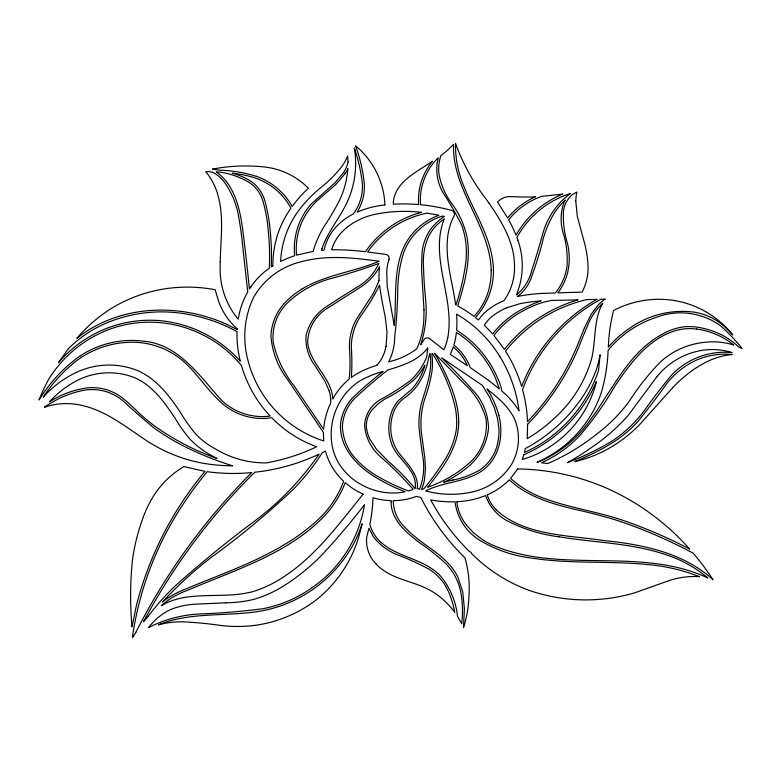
<?xml version="1.0" encoding="UTF-8"?>
<svg xmlns="http://www.w3.org/2000/svg" width="781" height="781" viewBox="0 0 781 781"><rect width="100%" height="100%" fill="white"/><g stroke="black" fill="none" stroke-linecap="round" stroke-linejoin="round"><path stroke-width="1.17" d="M448.382 232.24C443.92 256.588 452.404 280.877 455.596 304.785L455.938 305.02A229.184 229.184 0 0 0 465.456 264.935A82.698 82.698 0 0 0 461.844 225.524A321.752 321.752 0 0 0 442.563 191.892A47.709 47.709 0 0 1 437.126 163.297L438.248 157.733A59.131 59.131 0 0 0 420.529 204.69A186.718 186.718 0 0 1 452.082 210.567A3.876 3.876 0 0 1 454.22 215.585A57.53 57.53 0 0 0 448.421 232.24M386.068 346.413L387.025 332.081L385.131 316.237A422.951 422.951 0 0 1 379.537 285.143A207.346 207.346 0 0 1 360.549 316.207A56.515 56.515 0 0 0 351.313 347.184A217.85 217.85 0 0 1 351.362 377.467L353.471 375.905A87.657 87.657 0 0 1 376.618 365.449L377.145 364.776M447.796 337.412C455.098 297.844 429.062 257.798 444.204 218.944A47.69 47.69 0 0 0 428.515 236.526A62.07 62.07 0 0 0 423.419 264.261A473.637 473.637 0 0 0 425.42 297.532A110.931 110.931 0 0 1 420.764 344.636L423.683 340.243A3.915 3.915 0 0 1 429.589 338.603L443.862 349.868A58.985 58.985 0 0 0 447.786 337.402M343.747 172.386L335.205 182.569L310.994 204.251A67.556 67.556 0 0 0 294.681 255.729A101.852 101.852 0 0 0 280.604 261.498A92.793 92.793 0 0 1 297.727 211.846A129.509 129.509 0 0 1 319.263 188.895A133.131 133.131 0 0 0 341.639 166.812A55.178 55.178 0 0 0 347.691 155.995L348.062 161.95M346.92 227.3L352.953 223.054L361.212 218.758A74.478 74.478 0 0 1 375.27 214.267A145.432 145.432 0 0 1 421.467 212.364A97.771 97.771 0 0 0 365.459 251.716A252.859 252.859 0 0 0 332.013 249.774M696.623 329.055L698.38 329.318A74.429 74.429 0 0 1 733.779 345.056A68.913 68.913 0 0 0 705.585 342.224A77.104 77.104 0 0 0 660.628 361.73A251.121 251.121 0 0 0 628.978 401.629A158.504 158.504 0 0 1 596.381 434.334A212.305 212.305 0 0 1 547.686 463.543L541.497 462.762A118.448 118.448 0 0 0 580.176 435.085A321.342 321.342 0 0 0 614.793 386.312C630.179 363.37 648.699 338.095 676.697 330.285A52.249 52.249 0 0 1 696.623 329.045M417.122 488.515L419.543 489.248A61.143 61.143 0 0 0 422.98 457.744A572.678 572.678 0 0 1 418.967 426.504A81.087 81.087 0 0 1 423.077 397.861C427.148 384.506 432.166 370.545 430.341 356.331A40.436 40.436 0 0 0 429.872 353.559L428.515 358.323A67.195 67.195 0 0 1 416.712 386.312A56.105 56.105 0 0 1 404.089 398.125A31.035 31.035 0 0 0 393.194 413.393A43.17 43.17 0 0 0 398.476 452.414L410.025 466.794L414.242 473.413M495.945 509.632C524.617 536.147 568.383 534.985 604.309 540.647C642.724 544.406 683.648 552.899 712.975 579.668A261.352 261.352 0 0 0 693.206 553.182A494.353 494.353 0 0 0 656.938 535.678L656.909 535.649A445.19 445.19 0 0 0 615.106 519.785A552.382 552.382 0 0 0 575.412 509.456C551.982 503.823 527.292 496.794 509.339 479.778A69.841 69.841 0 0 1 487.383 494.842M466.335 525.066L473.774 533.042L482.57 539.681A78.198 78.198 0 0 0 492.225 544.933C560.475 574.689 640.029 546.095 707.771 577.979A122.568 122.568 0 0 0 667.374 555.213C632.561 542.971 595.151 542.795 559.079 536.801L559.108 536.82A156.132 156.132 0 0 1 508.929 521.708A45.581 45.581 0 0 1 485.616 495.564A87.95 87.95 0 0 1 457.031 501.705M329.26 391.027L325.121 381.548L315.417 366.23A44.273 44.273 0 0 1 306.074 335.586A46.294 46.294 0 0 1 324.496 307.958A1021.86 1021.86 0 0 1 357.659 286.812A50.628 50.628 0 0 0 378.756 263.5A635.549 635.549 0 0 1 329.797 278.856A102.223 102.223 0 0 0 289.214 301.222A48.324 48.324 0 0 0 273.223 342.195A104.488 104.488 0 0 0 293.9 385.56L323.607 429.286A75.181 75.181 0 0 1 330.451 403.562M498.913 415.58A94.686 94.686 0 0 0 487.051 388.909L497.009 397.285A75.22 75.22 0 0 1 514.044 417.737A51.546 51.546 0 0 1 511.135 465.056A62.695 62.695 0 0 1 471.939 492.03A97.713 97.713 0 0 1 425.577 490.937C441.538 482.736 460.292 482.453 476.254 474.262A51.985 51.985 0 0 0 481.067 471.451C493.25 463.592 499.879 449.192 500.689 435.017A62.099 62.099 0 0 0 498.903 415.58M348.111 161.96A32.392 32.392 0 0 1 343.718 172.367M414.155 473.452A25.568 25.568 0 0 1 417.366 488.545M331.7 249.676A42.779 42.779 0 0 1 347.037 227.456M388.977 259.683A3.925 3.925 0 0 0 385.853 254.401L367.617 252.009A95.917 95.917 0 0 1 427.031 213.115L438.893 215.253A62.617 62.617 0 0 0 404.695 245.244C392.54 270.07 396.875 298.889 394.229 325.443L387.2 286.139L386.732 270.958A49.262 49.262 0 0 1 388.958 259.673M329.191 391.056A28.751 28.751 0 0 1 330.548 403.572M385.951 346.393A37.81 37.81 0 0 1 377.282 364.893M496.013 509.563A34.559 34.559 0 0 1 487.266 494.871M375.944 563.804A33.124 33.124 0 0 1 366.767 536.742L369.003 528.239L373.084 536.332A56.496 56.496 0 0 0 397.558 554.852A262.758 262.758 0 0 1 429.091 569.212A50.863 50.863 0 0 1 449.016 592.857A97.947 97.947 0 0 1 454.767 612.392A78.412 78.412 0 0 0 431.873 591.295C417.786 582.831 400.858 580.82 386.712 572.463A47.055 47.055 0 0 1 375.905 563.833M366.455 428.798A25.539 25.539 0 0 1 372.498 409.342L378.063 403.826L384.633 399.189A147.716 147.716 0 0 0 413.588 380.22A64.306 64.306 0 0 0 424.854 365.244A59.073 59.073 0 0 1 411.372 389.612A759.884 759.884 0 0 0 398.398 400.594A35.682 35.682 0 0 0 390.725 414.721A46.069 46.069 0 0 0 392.96 447.103C398.603 458.408 410.054 466.013 414.272 478.128A22.161 22.161 0 0 1 415.189 488.574L415.043 488.574A239.045 239.045 0 0 0 388.147 461.151L376.608 449.485L369.774 439.059A34.12 34.12 0 0 1 366.699 428.769M466.423 525.008A44.546 44.546 0 0 1 456.865 501.724M423.985 309.813L423.858 317.926A77.446 77.446 0 0 1 416.761 348.775A73.053 73.053 0 0 1 388.665 361.837A53.909 53.909 0 0 0 394.698 336.914A453.302 453.302 0 0 0 397.773 287.828A131.052 131.052 0 0 1 403.074 254.528A56.33 56.33 0 0 1 418.577 230.131A60.186 60.186 0 0 1 442.563 216.034L444.389 216.474A53.264 53.264 0 0 0 430.233 229.839A48.207 48.207 0 0 0 422.013 253.103L421.535 269.318L423.985 309.813M491.21 270.167L491.21 272.51A67.849 67.849 0 0 1 489.96 284.372A61.367 61.367 0 0 1 473.911 316.393A127.518 127.518 0 0 0 457.705 305.927C464.568 283.864 471.138 260.376 467.018 237.102A87.687 87.687 0 0 0 452.531 204.534A69.255 69.255 0 0 1 438.873 173.45A41.676 41.676 0 0 1 440.953 155.468A80.521 80.521 0 0 0 453.546 144.29C451.799 189.783 489.912 225.24 491.21 270.167M464.383 608.653L463.504 627.612A110.931 110.931 0 0 0 468.864 597.28A110.717 110.717 0 0 0 464.959 557.868L458.828 551.601A223.581 223.581 0 0 1 420.92 497.643L416.478 496.345A64.921 64.921 0 0 1 393.243 500.641A37.049 37.049 0 0 0 405.573 527.927C419.504 543.371 439.888 551.63 452.511 568.392A55.959 55.959 0 0 1 454.23 570.813A52.21 52.21 0 0 1 458.291 578.096L462.762 592.057L464.383 608.653M220.242 261.674L220.203 266.214A78.061 78.061 0 0 0 238.205 319.224A82.532 82.532 0 0 1 247.753 291.86L243.281 251.775A420.276 420.276 0 0 0 238.674 216.659A84.397 84.397 0 0 0 225.719 184.062A35.701 35.701 0 0 0 213.418 172.64L210.372 171.703L205.667 171.547A61.963 61.963 0 0 1 217.577 193.971C224.225 215.927 220.652 239.201 220.242 261.674M340.487 425.85C340.038 447.347 356.195 464.988 373.289 475.873A173.138 173.138 0 0 0 405.134 491.747C374.968 498.219 340.135 479.368 332.765 448.616A64.53 64.53 0 0 1 341.453 399.423A59.795 59.795 0 0 1 359.319 381.265A93.974 93.974 0 0 1 383.071 371.463A431.708 431.708 0 0 0 356.302 394.298A46.099 46.099 0 0 0 340.672 422.628L340.487 425.85M575.763 201.088L577.296 216.288L583.71 240.197A107.534 107.534 0 0 1 588.113 268.029A54.24 54.24 0 0 1 582.177 292.065L557.829 292.875A56.427 56.427 0 0 0 567.641 272.608A63.144 63.144 0 0 0 567.484 243.526A91.709 91.709 0 0 1 563.501 210.753A26.456 26.456 0 0 1 572.112 194.723L576.866 192.048A42.32 42.32 0 0 0 576.085 196.558L575.763 201.088M391.144 502.29C391.144 520.107 406.735 532.886 419.573 542.785A216.913 216.913 0 0 1 445.502 563.277A56.515 56.515 0 0 1 460.614 591.422A103.707 103.707 0 0 1 461.708 623.755L457.5 616.297A74.527 74.527 0 0 0 439.576 574.982A50.824 50.824 0 0 0 433.367 569.749C417.991 558.727 398.203 555.955 383.227 544.259A36.863 36.863 0 0 1 369.862 524.334A155.136 155.136 0 0 0 372.976 497.78A72.643 72.643 0 0 0 391.242 500.641L391.144 502.29M425.45 468.659L424.542 479.309A46.05 46.05 0 0 1 421.457 489.648L424.015 488.623A272.891 272.891 0 0 0 444.252 460.731A81.195 81.195 0 0 0 456.377 429.208A75.513 75.513 0 0 0 453.41 400.311A175.881 175.881 0 0 0 432.42 353.51L431.766 354.008A63.72 63.72 0 0 1 431.922 371.795A151.719 151.719 0 0 1 424.854 398.593A82.142 82.142 0 0 0 421.418 432.742L424.835 457.851L425.45 468.659M458.711 422.228C458.603 447.288 442.573 468.551 427.656 487.217A124.14 124.14 0 0 0 469.205 463.153A50.921 50.921 0 0 0 486.114 419.475A70.134 70.134 0 0 0 465.74 385.297L434.529 353.246A200.678 200.678 0 0 1 445.766 374.245C452.677 389.309 458.691 405.427 458.711 422.228M527.624 424.239L527.214 438.649A153.135 153.135 0 0 0 553.954 418.645A128.211 128.211 0 0 0 591.178 360.324C595.659 343.835 593.638 326.126 599.554 309.969A45.21 45.21 0 0 1 602.561 303.458A58.019 58.019 0 0 0 588.601 323.227A861.707 861.707 0 0 0 577.911 349.166A246.327 246.327 0 0 1 564.175 376.344A248.797 248.797 0 0 1 527.624 424.239M393.37 201.879L393.37 204.222A170.151 170.151 0 0 1 418.606 204.554A61.211 61.211 0 0 1 432.371 161.325C417.698 171.469 395.342 181.426 393.37 201.879M427.656 348.043L426.934 356.136A62.997 62.997 0 0 1 410.572 380.435A236.838 236.838 0 0 1 380.445 399.579A31.367 31.367 0 0 0 364.581 425.723A46.518 46.518 0 0 0 380.757 456.963A334.395 334.395 0 0 1 413.198 489.345L408.463 490.907A184.687 184.687 0 0 1 379.566 477.435A89.786 89.786 0 0 1 353.656 456.387A50.443 50.443 0 0 1 342.41 427.305A41.901 41.901 0 0 1 356.722 396.533A481.711 481.711 0 0 1 387.864 369.979C399.726 366.338 412.173 362.609 421.769 354.349A40.143 40.143 0 0 0 427.666 348.053M237.112 328.772L237.063 329.504L227.593 324.74A159.461 159.461 0 0 0 171.215 310.457C137.837 308.134 103.131 317.203 76.85 338.339A150.011 150.011 0 0 1 110.433 309.003A144.827 144.827 0 0 1 158.318 289.985A149.737 149.737 0 0 1 215.156 289.702L218.358 300.441A66.307 66.307 0 0 0 237.112 328.772M600.072 354.935L598.461 370.731A138.354 138.354 0 0 1 543.059 442.349A130.476 130.476 0 0 1 524.402 452.463L525.213 448.616A159.373 159.373 0 0 0 579.004 402A127.772 127.772 0 0 0 595.864 370.887A96.785 96.785 0 0 0 600.072 354.935M136.548 604.904L131.999 626.782A345.378 345.378 0 0 1 132.624 558.571A203.636 203.636 0 0 1 141.927 520.927A115.1 115.1 0 0 1 156.161 492.001A93.164 93.164 0 0 1 183.808 466.589L204.983 471.353A341.473 341.473 0 0 0 136.548 604.904M362.081 523.944L359.162 535.444A125.741 125.741 0 0 1 313.562 601.936A130.447 130.447 0 0 1 254.85 625.376A139.643 139.643 0 0 1 221.091 625.503A388.079 388.079 0 0 0 182.305 621.813A87.54 87.54 0 0 0 158.426 624.829C191.404 611.279 228.023 617.068 262.426 610.781A132.458 132.458 0 0 0 348.062 553.133A120.655 120.655 0 0 0 362.081 523.944M379.175 280.486L373.523 293.1L356.644 318.941A56.095 56.095 0 0 0 349.41 348.043A163.512 163.512 0 0 1 349.156 379.156A66.766 66.766 0 0 0 334.844 395.44L332.735 399.032A28.712 28.712 0 0 0 332.403 395.225C329.162 376.374 311.326 363.878 308.026 345.036A30.439 30.439 0 0 1 307.685 342.146A41.002 41.002 0 0 1 326.595 308.768L359.66 287.72A56.017 56.017 0 0 0 379.566 266.78A71.627 71.627 0 0 0 379.146 280.545L379.175 280.486M321.967 248.612L321.401 250.369L324.076 250.164A48.959 48.959 0 0 1 336.64 226.334A61.777 61.777 0 0 1 353.344 213.926A45.347 45.347 0 0 0 361.662 178.341A164.537 164.537 0 0 0 354.301 147.873A92.334 92.334 0 0 1 348.814 198.345C341.678 216.034 328.147 230.473 321.967 248.612M523.807 454.776L522.245 459.511A104.839 104.839 0 0 0 556.999 441.743A108.071 108.071 0 0 0 596.489 381.47L591.598 391.798A140.277 140.277 0 0 1 523.807 454.776M584.373 328L579.912 339.198A252.253 252.253 0 0 1 549.17 395.811A246.532 246.532 0 0 1 527.546 421.584A142.913 142.913 0 0 0 522.528 389.592A169.887 169.887 0 0 1 582.177 310.955A164.225 164.225 0 0 1 601.038 299.191L605.226 299.094A40.583 40.583 0 0 0 598.314 304.893L591.119 314.411L584.373 328M453.312 347.028L450.344 354.398L467.36 365.684A47.729 47.729 0 0 0 453.312 347.028M565.112 200.19L564.126 202.035A49.271 49.271 0 0 0 563.296 233.49L563.345 233.509A90.996 90.996 0 0 1 566.957 266.731A54.953 54.953 0 0 1 555.408 292.973L547.169 293.236A165.797 165.797 0 0 0 517.559 296.487A40.456 40.456 0 0 0 531.841 275.966A368.739 368.739 0 0 0 542.043 243.682A100.056 100.056 0 0 1 554.735 212.412A73.219 73.219 0 0 1 565.112 200.19M135.894 632.268L132.565 637.569L132.516 636.505A322.416 322.416 0 0 1 184.121 502.72A363.497 363.497 0 0 1 207.229 471.685A189.129 189.129 0 0 0 251.785 472.544L251.785 472.544A627.368 627.368 0 0 0 154.755 597.748A615.077 615.077 0 0 0 135.894 632.268M250.818 286.92L249.422 289.126A1901.637 1901.637 0 0 0 242.208 226.041C239.328 206.272 233.626 184.111 216.308 171.966L220.593 172.201A80.951 80.951 0 0 1 248.221 181.905A33.144 33.144 0 0 1 262.943 201.176A152.637 152.637 0 0 1 268.332 231.615A246.327 246.327 0 0 1 269.289 268.264A72.369 72.369 0 0 0 250.818 286.92M612.284 386.946L596.088 411.88L587.458 423.771A117.785 117.785 0 0 1 537.328 462.323L536.996 462.293A117.384 117.384 0 0 0 584.178 425.098A113.987 113.987 0 0 0 601.536 391.906A173.187 173.187 0 0 0 608.087 350.308A104.771 104.771 0 0 1 656.909 317.115A68.152 68.152 0 0 1 720.619 325.833L720.648 325.833A201.84 201.84 0 0 1 741.276 347.399L741.95 348.57L738.65 346.93A72.799 72.799 0 0 0 706.99 329.289A64.12 64.12 0 0 0 685.581 326.663A56.779 56.779 0 0 0 662.688 334.004A94.647 94.647 0 0 0 647.224 344.45C632.952 356.204 622.272 371.571 612.284 386.946M345.231 173.48L336.162 184.15L316.949 200.893A65.868 65.868 0 0 0 296.555 255.153L313.171 251.384A97.723 97.723 0 0 1 324.906 225.211A243.604 243.604 0 0 0 339.969 199.409A89.132 89.132 0 0 0 347.848 168.657A36.639 36.639 0 0 1 345.231 173.47M68.367 348.726L58.536 362.589A121.27 121.27 0 0 1 73.287 348.101A119.708 119.708 0 0 1 160.661 320.708A123.427 123.427 0 0 1 240.284 361.183A109.311 109.311 0 0 1 237.014 331.505L236.565 331.398A159.314 159.314 0 0 0 188.807 314.489A143.001 143.001 0 0 0 104.215 323.959A121.143 121.143 0 0 0 68.367 348.726M517.696 468.951L510.618 478.372A98.933 98.933 0 0 0 544.689 498.561C570.11 507.923 597.192 511.604 622.808 520.302A474.331 474.331 0 0 1 689.584 549.053L688.91 548.272A241.788 241.788 0 0 0 611.23 490.263A229.399 229.399 0 0 0 517.696 468.951M656.577 377.155L628.217 415.365A189.812 189.812 0 0 1 593.101 446.381A252.517 252.517 0 0 1 567.533 462.586A272.862 272.862 0 0 0 611.855 441.177A129.587 129.587 0 0 0 644.608 410.22A540.745 540.745 0 0 1 671.504 375.202A73.014 73.014 0 0 1 732.041 352.621A64.618 64.618 0 0 0 696.242 351.557A72.867 72.867 0 0 0 656.577 377.155M363.126 494.139C338.368 524.744 314.392 557.985 280.32 579.014A116.896 116.896 0 0 1 252.771 591.656A112.708 112.708 0 0 1 226.373 595.093C204.642 596.157 180.919 593.921 161.413 605.656A76.528 76.528 0 0 1 187.352 590.407C233.236 570.56 284.323 555.369 321.011 519.472A103.307 103.307 0 0 0 345.222 482.609A70.817 70.817 0 0 0 363.116 494.139M44.8 406.969L44.644 407.145A68.142 68.142 0 0 1 83.713 405.847C106.001 411.314 124.55 425.86 143.235 438.395A153.183 153.183 0 0 0 201.4 462.948A178.507 178.507 0 0 0 232.562 465.808A329.035 329.035 0 0 1 189.695 449.026A225.904 225.904 0 0 1 153.564 427.597A760.635 760.635 0 0 1 123.125 400.956A47.885 47.885 0 0 0 83.713 390.295A102.34 102.34 0 0 0 44.8 406.969M148.205 616.346L143.519 621.676A625.083 625.083 0 0 1 224.967 503.862A634.865 634.865 0 0 1 254.801 472.202L260.522 471.529A201.947 201.947 0 0 0 319.029 454.181A289.155 289.155 0 0 1 255.299 520.595A1152.668 1152.668 0 0 0 175.276 585.828A244.834 244.834 0 0 0 148.205 616.346M672.626 387.718L639.434 424.815A138.901 138.901 0 0 1 602.834 451.633A129.265 129.265 0 0 1 574.787 461.649C595.298 453.029 615.897 443.042 632.093 427.451A107.729 107.729 0 0 0 638.838 420.363A816.594 816.594 0 0 0 664.973 386.048A79.32 79.32 0 0 1 695.461 360.558A71.12 71.12 0 0 1 732.197 354.554A60.518 60.518 0 0 0 725.822 355.375C704.911 359.348 687.114 372.722 672.626 387.718M489.15 203.333C500.748 220.33 512.287 238.918 514.24 259.946A66.785 66.785 0 0 1 514.513 266.37A56.261 56.261 0 0 1 503.96 300.646A64.969 64.969 0 0 0 490.849 307.782A46.675 46.675 0 0 0 478.411 320.005L475.395 317.555A69.06 69.06 0 0 0 492.723 260.874C489.062 233.861 473.315 210.675 463.641 185.702A103.356 103.356 0 0 1 455.518 143.431A206.243 206.243 0 0 0 487.051 200.317L489.131 203.363M212.325 556.589L212.295 556.619A389.963 389.963 0 0 0 162.428 602.034A86.828 86.828 0 0 1 185.761 589.011C218.856 575.031 253.288 563.374 284.167 544.708A189.383 189.383 0 0 0 320.483 517.344A101.071 101.071 0 0 0 343.66 481.262A63.857 63.857 0 0 1 325.452 451.037L322.309 452.648A216.64 216.64 0 0 1 292.387 490.204A826.005 826.005 0 0 1 212.295 556.619M506.869 307.704L506.84 307.724A57.53 57.53 0 0 0 494.851 314.382A35.243 35.243 0 0 0 484.318 325.238L492.694 333.946A91.065 91.065 0 0 1 524.168 308.192A102.077 102.077 0 0 1 541.077 300.958A153.252 153.252 0 0 0 519.482 303.829L506.869 307.704M80.306 355.804L78.871 356.761A152.09 152.09 0 0 0 39.05 399.97A195.211 195.211 0 0 1 48.178 380.142A121.582 121.582 0 0 1 108.969 329.475A117.462 117.462 0 0 1 201.059 334.004A118.702 118.702 0 0 1 241.436 365.479A124.716 124.716 0 0 0 264.534 409.674L270.177 416.068A59.268 59.268 0 0 1 221.062 399.784C199.467 375.876 178.38 343.747 142.816 341.121C121.114 338.398 98.562 343.816 80.306 355.804M272.852 265.843L271.241 266.887A251.267 251.267 0 0 0 270.616 235.589A178.078 178.078 0 0 0 265.394 202.689A36.16 36.16 0 0 0 252.38 182.344A64.638 64.638 0 0 0 232.279 173.187A116.652 116.652 0 0 1 253.659 177.482A64.472 64.472 0 0 1 290.962 208.146A99.997 99.997 0 0 0 277.489 234.993A101.335 101.335 0 0 0 272.852 265.872L272.852 265.872M301.817 289.136L299.25 290.776A79.779 79.779 0 0 0 289.468 298.352A52.21 52.21 0 0 0 270.929 335.557A80.824 80.824 0 0 0 287.584 379.546L323.422 432.43L323.734 440.962A114.436 114.436 0 0 1 248.192 361.183A91.533 91.533 0 0 1 253.19 298.098A74.771 74.771 0 0 1 301.935 261.557C327.141 254.791 353.715 257.798 379.175 261.245C353.9 271.934 325.521 274.736 301.817 289.136M669.376 580.498L634.826 592.779A169.594 169.594 0 0 1 599.525 599.33A172.64 172.64 0 0 1 528.747 590.231A158.602 158.602 0 0 1 472.271 554.276L471.704 553.729A3.153 3.153 0 0 0 469.488 551.571A217.85 217.85 0 0 1 430.702 499.889A114.348 114.348 0 0 0 455.05 501.783A52.659 52.659 0 0 0 479.534 540.13A129.929 129.929 0 0 0 531.558 558.054C569.818 564.146 608.76 560.748 647.215 564.497A185.185 185.185 0 0 1 699.444 576.651A81.107 81.107 0 0 0 669.376 580.498M452.941 480.012L443.706 482.326A108.325 108.325 0 0 0 466.521 468.122A57.94 57.94 0 0 0 488.506 428.505A56.183 56.183 0 0 0 471.861 389.202A623.843 623.843 0 0 0 448.655 364.747L441.704 357.805L482.473 385.423L489.492 397.119L494.324 407.75L497.604 418.841L498.874 428.33A54.065 54.065 0 0 1 497.517 443.852A42.711 42.711 0 0 1 479.866 469.947A84.836 84.836 0 0 1 452.941 480.012M562.671 194.127L541.829 196.314A73.639 73.639 0 0 0 508.636 219.803A131.969 131.969 0 0 1 515.997 235.149A95.409 95.409 0 0 1 562.671 194.127M535.249 196.861L532.671 197.037A440.103 440.103 0 0 1 511.555 196.627A16.889 16.889 0 0 0 497.556 202.006L507.621 217.977A74.908 74.908 0 0 1 535.278 196.861L535.278 196.861M225.689 602.815L196.138 604.143A76.372 76.372 0 0 0 170.727 609.483A58.477 58.477 0 0 0 148.644 627.504A127.488 127.488 0 0 1 198.559 614.003A686.802 686.802 0 0 0 262.738 608.75A125.663 125.663 0 0 0 312.996 587A124.247 124.247 0 0 0 364.473 504.799A765.409 765.409 0 0 1 327.278 549.131A203.001 203.001 0 0 1 280.194 588.015A114.221 114.221 0 0 1 252.8 599.623A130.144 130.144 0 0 1 225.689 602.815M596.879 299.348L586.472 299.66A145.647 145.647 0 0 0 505.541 351.167A143.567 143.567 0 0 1 521.649 386.497A164.957 164.957 0 0 1 531.168 365.967A172.22 172.22 0 0 1 596.879 299.348M577.881 299.894L551.454 300.441A86.154 86.154 0 0 0 524.871 309.959A88.77 88.77 0 0 0 493.943 335.459L504.428 349.429A145.696 145.696 0 0 1 517.305 335.147A147.873 147.873 0 0 1 577.881 299.894M256.334 176.311L256.314 176.311A66.043 66.043 0 0 1 292.182 206.428A126.385 126.385 0 0 1 308.388 188.25A72.858 72.858 0 0 0 262.553 166.783A175.256 175.256 0 0 0 212.432 169.126L219.451 170.199A136.851 136.851 0 0 1 256.334 176.311M76.245 372.449L76.226 372.449A103.805 103.805 0 0 0 43.238 397.158A152.969 152.969 0 0 1 74.742 362.169A92.47 92.47 0 0 1 127.205 342.4A78.344 78.344 0 0 1 182.071 360.139C196.49 372.361 206.311 388.967 220.262 401.659A60.693 60.693 0 0 0 271.759 417.708A118.487 118.487 0 0 0 316.686 446.742A195.23 195.23 0 0 1 265.94 462.948L265.003 462.899A95.975 95.975 0 0 1 216.093 449.319A81.185 81.185 0 0 1 195.855 434.226A173.782 173.782 0 0 1 179.933 411.646C169.018 395.332 156.2 378.717 137.72 370.604A76.85 76.85 0 0 0 76.245 372.449M136.509 378.521L134.83 377.75A69.929 69.929 0 0 0 74.839 381.733A98.894 98.894 0 0 0 49.486 401.815A93.515 93.515 0 0 1 86.086 388.059A48.715 48.715 0 0 1 122.705 398.173A217.772 217.772 0 0 1 138.11 412.173A177.316 177.316 0 0 0 154.755 426.084A250.486 250.486 0 0 0 216.903 458.418L211.202 455.352A91.162 91.162 0 0 1 190.945 440.162L190.886 440.133A138.862 138.862 0 0 1 175.305 418.538C165.045 403.123 153.701 386.81 136.509 378.521M488.476 380.298L470.24 367.607A50.931 50.931 0 0 0 453.878 345.104A70.866 70.866 0 0 0 456.407 332.364A104.527 104.527 0 0 1 484.318 358.664A101.647 101.647 0 0 1 495.398 377.984L499.401 388.938L488.476 380.298M674.599 300.568L674.579 300.548A97.801 97.801 0 0 0 613.554 310.487A174.173 174.173 0 0 0 608.35 347.086A106.548 106.548 0 0 1 630.013 328.02A90.889 90.889 0 0 1 694.973 312.254A59.092 59.092 0 0 1 724.368 326.458L732.822 334.932L729.884 331.447A94.618 94.618 0 0 0 674.599 300.568M500.133 356.995L499.664 356.243A123.886 123.886 0 0 0 456.582 314.128A103.658 103.658 0 0 1 456.612 330.197A106.167 106.167 0 0 1 487.022 359.075A102.828 102.828 0 0 1 497.975 379.058A45.405 45.405 0 0 1 501.851 391.017A85.256 85.256 0 0 1 518.994 410.786L518.369 406.345A135.015 135.015 0 0 0 500.133 356.995M517.823 240.07L516.885 237.522A92.685 92.685 0 0 1 570.286 193.532A75.035 75.035 0 0 0 542.17 236.008A855.205 855.205 0 0 1 531.949 269.796A45.708 45.708 0 0 1 516.417 294.906A76.108 76.108 0 0 0 517.823 240.07M384.916 204.925A80.873 80.873 0 0 0 355.599 145.842A160.544 160.544 0 0 1 363.848 179.718A47.28 47.28 0 0 1 357.063 212.178A95.702 95.702 0 0 1 384.916 204.925"/></g></svg>
